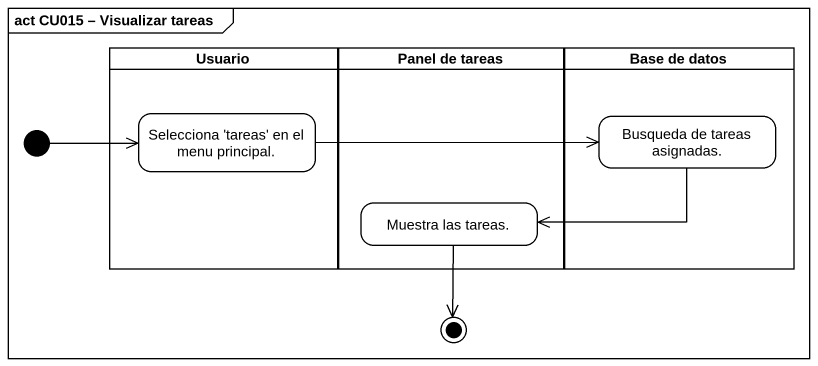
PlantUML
@startuml
mainframe act CU015 – Visualizar tareas
hide empty description
state Usuario <<partition>> {
  state "Selecciona 'tareas' en el menu principal." as Selecciona_tareas_en_el
}
state "Panel de tareas" as Panel_de_tareas <<partition>> {
  state "Muestra las tareas." as Muestra_las_tareas
}
state "Base de datos" as Base_de_datos <<partition>> {
  state "Busqueda de tareas asignadas." as Busqueda_de_tareas_asignadas
}
state initial1 <<start>>
state final1 <<end>>
Selecciona_tareas_en_el -right-> Busqueda_de_tareas_asignadas
Busqueda_de_tareas_asignadas -left-> Muestra_las_tareas
initial1 -right-> Selecciona_tareas_en_el
Muestra_las_tareas --> final1
@enduml
